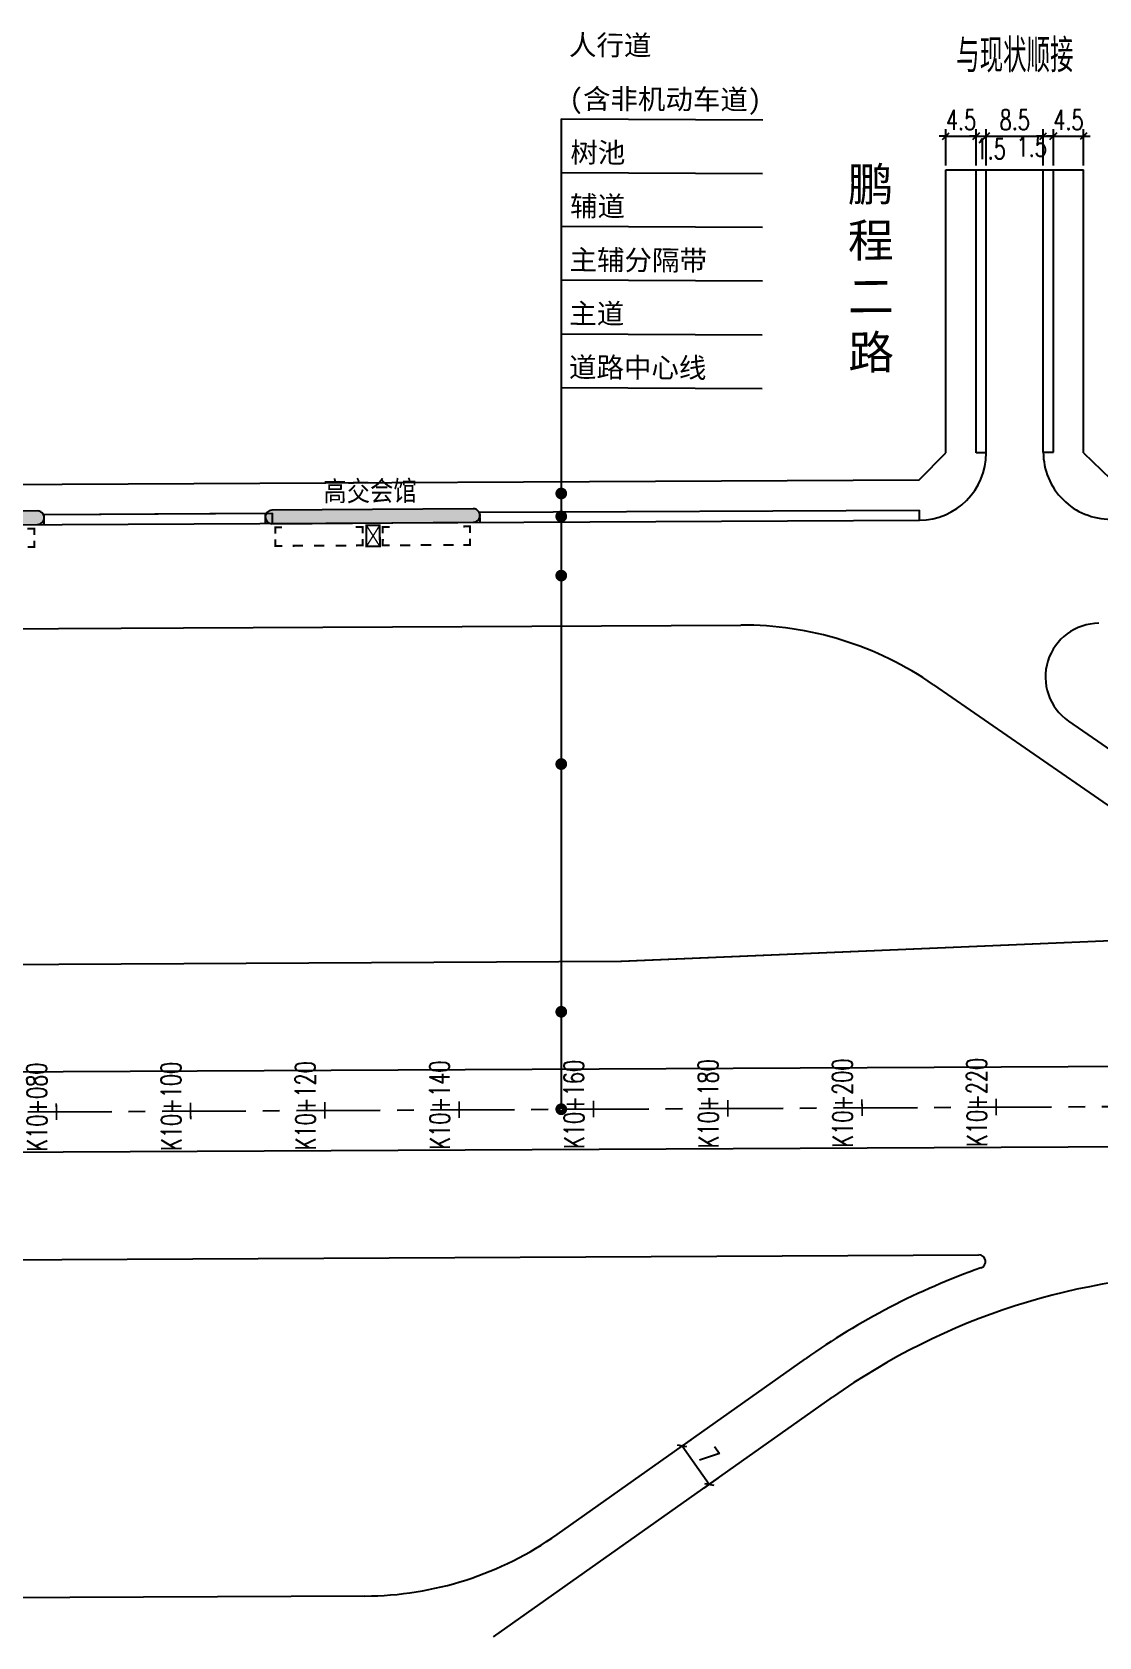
# Model space of a CAD drawing. Extents: x 113363 to 119694, y 18926 to 19620.
# Drawn here: x 114243.6 to 114402.5, y 19188.9 to 19428 of the extents above; entities that cross this region are included whole.
import ezdxf
from ezdxf.enums import TextEntityAlignment as Align

# ---------------------------------------------------------------- set-up
doc = ezdxf.new("R2010")
doc.units = 0
doc.linetypes.add('CENTER', pattern=[2, 1.25, -0.25, 0.25, -0.25])
doc.linetypes.add('CONTINOUS', pattern=[0])
for name, color, linetype in [('AXIS', 2, 'Continuous'), ('SZ-ZH-DIM', 7, 'Continuous'), ('人行道', 1, 'Continuous'), ('公交站', 3, 'Continuous'), ('功能带', 2, 'Continuous'), ('树池绿化', 3, 'Continuous'), ('横断面宽度标注', 7, 'Continuous'), ('现状', 5, 'Continuous'), ('立道牙', 5, 'Continuous'), ('设计范围', 4, 'Continuous'), ('路网路名', 7, 'Continuous')]:
    doc.layers.add(name, color=color, linetype=linetype)
doc.styles.add('H1', font='')
doc.styles.add('hysztext', font='txtd.shx', dxfattribs={"width": 0.7, "bigfont": 'hztxt.shx'})
doc.styles.add('HZO', font='', dxfattribs={"height": 15})
doc.styles.get("Standard").update_dxf_attribs({"font": 'txtd.shx', "width": 0.7, "bigfont": 'hztxt.shx'})
doc.styles.add('txtd', font='txtd.shx', dxfattribs={"width": 0.7, "bigfont": 'hztxt.shx'})
doc.styles.add('XBT', font='', dxfattribs={"width": 0.85})
doc.styles.get('H1').set_extended_font_data('宋体')
doc.styles.get('HZO').set_extended_font_data('宋体')
doc.styles.get('XBT').set_extended_font_data('宋体')
doc.dimstyles.get("Standard").update_dxf_attribs({"dimtxt": 3, "dimasz": 1, "dimexe": 1, "dimexo": 0.625, "dimgap": 0.9, "dimtad": 1, "dimdsep": 46, "dimtxsty": 'txtd', "dimblk": 'OBLIQUE', "dimcen": 0.09, "dimclrd": 256, "dimadec": 0, "dimazin": 0, "dimtfac": 1, "dimtix": 1, "dimtmove": 2, "dimatfit": 3, "dimfxl": 1, "dimtolj": 1, "dimtzin": 0, "dimlwd": -1, "dimarcsym": 0})

# ---------------------------------------------------------------- blocks, each defined once
blk = doc.blocks.new('_Oblique')
at = {"color": 0, "linetype": 'ByBlock', "lineweight": -2}
blk.add_line((-0.5, -0.5), (0.5, 0.5), dxfattribs=at)
blk = doc.blocks.new('*U15')
at = {"layer": '横断面宽度标注', "color": 0, "linetype": 'CONTINOUS', "lineweight": -2, "transparency": 16777216}
for p, q in [((114341.75, 19218.26), (114339.64, 19216.76)), ((114345.8, 19212.54), (114343.68, 19211.05))]:
    blk.add_line(p, q, dxfattribs=at)
at = {"layer": '横断面宽度标注', "linetype": 'CONTINOUS', "transparency": 16777216}
blk.add_line((114344.5, 19211.62), (114340.45, 19217.34), dxfattribs=at)
for p, rotation in [((114340.45, 19217.34), 125.28541259571), ((114344.5, 19211.62), 305.2854125957101)]:
    blk.add_blockref('_Oblique', p, dxfattribs=dict(at, rotation=rotation))
at = {"layer": '横断面宽度标注', "color": 0, "linetype": 'CONTINOUS', "transparency": 16777216, "insert": (114344.43, 19215.87), "char_height": 3, "width": 0.000000001, "attachment_point": 5, "rotation": 305.2854, "style": 'txtd'}
blk.add_mtext('\\A1;7', dxfattribs=at)
blk = doc.blocks.new('*U156')
at = {"layer": '横断面宽度标注', "color": 0, "linetype": 'CONTINOUS', "lineweight": -2, "transparency": 16777216}
for p, q in [((114379.75, 19408.09), (114379.75, 19413.49)), ((114384.25, 19408.09), (114384.25, 19413.49))]:
    blk.add_line(p, q, dxfattribs=at)
at = {"layer": '横断面宽度标注', "linetype": 'CONTINOUS', "transparency": 16777216}
for p, q in [((114379.75, 19412.49), (114378.75, 19412.49)), ((114379.75, 19412.49), (114384.25, 19412.49)), ((114384.25, 19412.49), (114385.25, 19412.49))]:
    blk.add_line(p, q, dxfattribs=at)
blk.add_blockref('_Oblique', (114379.75, 19412.49), dxfattribs=at)
at = {"layer": '横断面宽度标注', "linetype": 'CONTINOUS', "transparency": 16777216, "rotation": 180}
blk.add_blockref('_Oblique', (114384.25, 19412.49), dxfattribs=at)
at = {"layer": '横断面宽度标注', "color": 0, "linetype": 'CONTINOUS', "transparency": 16777216, "insert": (114382, 19414.89), "char_height": 3, "width": 0.000000001, "attachment_point": 5, "style": 'txtd'}
blk.add_mtext('\\A1;4.5', dxfattribs=at)
blk = doc.blocks.new('*U157')
at = {"layer": '横断面宽度标注', "color": 0, "linetype": 'CONTINOUS', "lineweight": -2, "transparency": 16777216}
for p, q in [((114384.25, 19408.09), (114384.25, 19413.49)), ((114385.75, 19408.09), (114385.75, 19413.49))]:
    blk.add_line(p, q, dxfattribs=at)
at = {"layer": '横断面宽度标注', "linetype": 'CONTINOUS', "transparency": 16777216}
for p, q in [((114384.25, 19412.49), (114383.25, 19412.49)), ((114384.25, 19412.49), (114385.75, 19412.49)), ((114385.75, 19412.49), (114386.75, 19412.49))]:
    blk.add_line(p, q, dxfattribs=at)
blk.add_blockref('_Oblique', (114384.25, 19412.49), dxfattribs=at)
at = {"layer": '横断面宽度标注', "linetype": 'CONTINOUS', "transparency": 16777216, "rotation": 180}
blk.add_blockref('_Oblique', (114385.75, 19412.49), dxfattribs=at)
at = {"layer": '横断面宽度标注', "color": 0, "linetype": 'CONTINOUS', "transparency": 16777216, "insert": (114386.42, 19410.56), "char_height": 3, "width": 0.000000001, "attachment_point": 5, "style": 'txtd'}
blk.add_mtext('\\A1;1.5', dxfattribs=at)
blk = doc.blocks.new('*U159')
at = {"layer": '横断面宽度标注', "color": 0, "linetype": 'CONTINOUS', "lineweight": -2, "transparency": 16777216}
for p, q in [((114385.75, 19408.09), (114385.75, 19413.49)), ((114394.25, 19408.09), (114394.25, 19413.49))]:
    blk.add_line(p, q, dxfattribs=at)
at = {"layer": '横断面宽度标注', "linetype": 'CONTINOUS', "transparency": 16777216}
blk.add_line((114385.75, 19412.49), (114394.25, 19412.49), dxfattribs=at)
at = {"layer": '横断面宽度标注', "linetype": 'CONTINOUS', "transparency": 16777216, "rotation": 180}
blk.add_blockref('_Oblique', (114385.75, 19412.49), dxfattribs=at)
at = {"layer": '横断面宽度标注', "linetype": 'CONTINOUS', "transparency": 16777216}
blk.add_blockref('_Oblique', (114394.25, 19412.49), dxfattribs=at)
at = {"layer": '横断面宽度标注', "color": 0, "linetype": 'CONTINOUS', "transparency": 16777216, "insert": (114390, 19414.89), "char_height": 3, "width": 0.000000001, "attachment_point": 5, "style": 'txtd'}
blk.add_mtext('\\A1;8.5', dxfattribs=at)
blk = doc.blocks.new('*U160')
at = {"layer": '横断面宽度标注', "color": 0, "linetype": 'CONTINOUS', "lineweight": -2, "transparency": 16777216}
for p, q in [((114394.25, 19408.09), (114394.25, 19413.49)), ((114395.75, 19408.09), (114395.75, 19413.49))]:
    blk.add_line(p, q, dxfattribs=at)
at = {"layer": '横断面宽度标注', "linetype": 'CONTINOUS', "transparency": 16777216}
for p, q in [((114394.25, 19412.49), (114393.25, 19412.49)), ((114394.25, 19412.49), (114395.75, 19412.49)), ((114395.75, 19412.49), (114396.75, 19412.49))]:
    blk.add_line(p, q, dxfattribs=at)
blk.add_blockref('_Oblique', (114394.25, 19412.49), dxfattribs=at)
at = {"layer": '横断面宽度标注', "linetype": 'CONTINOUS', "transparency": 16777216, "rotation": 180}
blk.add_blockref('_Oblique', (114395.75, 19412.49), dxfattribs=at)
at = {"layer": '横断面宽度标注', "color": 0, "linetype": 'CONTINOUS', "transparency": 16777216, "insert": (114392.53, 19410.92), "char_height": 3, "width": 0.000000001, "attachment_point": 5, "style": 'txtd'}
blk.add_mtext('\\A1;1.5', dxfattribs=at)
blk = doc.blocks.new('*U161')
at = {"layer": '横断面宽度标注', "color": 0, "linetype": 'CONTINOUS', "lineweight": -2, "transparency": 16777216}
for p, q in [((114395.75, 19408.09), (114395.75, 19413.49)), ((114400.25, 19408.09), (114400.25, 19413.49))]:
    blk.add_line(p, q, dxfattribs=at)
at = {"layer": '横断面宽度标注', "linetype": 'CONTINOUS', "transparency": 16777216}
for p, q in [((114395.75, 19412.49), (114394.75, 19412.49)), ((114395.75, 19412.49), (114400.25, 19412.49)), ((114400.25, 19412.49), (114401.25, 19412.49))]:
    blk.add_line(p, q, dxfattribs=at)
blk.add_blockref('_Oblique', (114395.75, 19412.49), dxfattribs=at)
at = {"layer": '横断面宽度标注', "linetype": 'CONTINOUS', "transparency": 16777216, "rotation": 180}
blk.add_blockref('_Oblique', (114400.25, 19412.49), dxfattribs=at)
at = {"layer": '横断面宽度标注', "color": 0, "linetype": 'CONTINOUS', "transparency": 16777216, "insert": (114398, 19414.89), "char_height": 3, "width": 0.000000001, "attachment_point": 5, "style": 'txtd'}
blk.add_mtext('\\A1;4.5', dxfattribs=at)
blk = doc.blocks.new('公交站台7')
at = {"layer": '公交站'}
blk.add_hatch(color=256, dxfattribs=at).paths.add_polyline_path([(-15.06, 2.35, 1), (-15.06, 0.35), (14.94, 0.35, 1), (14.94, 2.35)])
blk.add_lwpolyline([(14.94, 0.35, 1), (14.94, 2.35), (-15.06, 2.35, 1), (-15.06, 0.35)], format="xyb", close=True, dxfattribs=at)
at = {"layer": '公交站', "linetype": 'Continuous'}
blk.add_lwpolyline([(0.99, -3.15, 0.3, 0.3, 0), (-1.01, -3.14, 0.3, 0.3, 0), (-1, 0, 0.3, 0.3, 0), (1, 0, 0.3, 0.3, 0)], format="xyseb", close=True, dxfattribs=at)
for points in [[(1, 0, 0.2, 0.2, 0), (-1.01, -3.14, 0.2, 0.2, 0)], [(0.99, -3.15, 0.2, 0.2, 0), (-1, 0, 0.2, 0.2, 0)], [(-14.56, -2, 0.3, 0.3, 0), (-14.57, -2.96, 0.3, 0.3, 0), (-13.55, -2.96, 0.3, 0.3, 0)], [(-14.56, -1.16, 0.3, 0.3, 0), (-14.56, -0.21, 0.3, 0.3, 0), (-13.55, -0.21, 0.3, 0.3, 0)], [(-1.56, -2.04, 0.3, 0.3, 0), (-1.57, -2.99, 0.3, 0.3, 0), (-2.58, -2.99, 0.3, 0.3, 0)], [(-1.56, -1.2, 0.3, 0.3, 0), (-1.56, -0.24, 0.3, 0.3, 0), (-2.57, -0.24, 0.3, 0.3, 0)], [(1.44, -2.04, 0.3, 0.3, 0), (1.43, -3, 0.3, 0.3, 0), (2.45, -3, 0.3, 0.3, 0)], [(1.44, -1.2, 0.3, 0.3, 0), (1.44, -0.25, 0.3, 0.3, 0), (2.45, -0.25, 0.3, 0.3, 0)], [(14.44, -2.08, 0.3, 0.3, 0), (14.43, -3.03, 0.3, 0.3, 0), (13.42, -3.03, 0.3, 0.3, 0)], [(14.44, -1.24, 0.3, 0.3, 0), (14.44, -0.28, 0.3, 0.3, 0), (13.43, -0.28, 0.3, 0.3, 0)], [(-10.45, -2.97, 0.3, 0.3, 0), (-12.02, -2.97, 0.3, 0.3, 0)], [(-7.27, -2.98, 0.3, 0.3, 0), (-8.83, -2.97, 0.3, 0.3, 0)], [(-4.01, -2.99, 0.3, 0.3, 0), (-5.57, -2.98, 0.3, 0.3, 0)], [(5.55, -3.01, 0.3, 0.3, 0), (3.98, -3.01, 0.3, 0.3, 0)], [(8.64, -3.02, 0.3, 0.3, 0), (7.08, -3.01, 0.3, 0.3, 0)], [(11.99, -3.03, 0.3, 0.3, 0), (10.43, -3.02, 0.3, 0.3, 0)]]:
    blk.add_lwpolyline(points, format="xyseb", dxfattribs=at)
at = {"layer": '公交站', "style": 'XBT', "width": 0.85}
blk.add_attdef('公交站台', text='', height=3, dxfattribs=at).set_placement((-7.29, 3.31), align=Align.BOTTOM_LEFT)

msp = doc.modelspace()

# ---------------------------------------------------------------- linework, layer by layer
at = {"layer": 'AXIS', "color": 211, "linetype": 'CENTER', "ltscale": 10}
msp.add_line((113543.008, 19263.619), (119536.495, 19293.532), dxfattribs=at)
at = {"layer": 'SZ-ZH-DIM'}
for points in [[(114247.249, 19268.384, 0.25, 0.25, 0), (114247.261, 19265.884, 0.25, 0.25, 0)], [(114267.248, 19268.484, 0.25, 0.25, 0), (114267.261, 19265.984, 0.25, 0.25, 0)], [(114287.248, 19268.584, 0.25, 0.25, 0), (114287.261, 19266.084, 0.25, 0.25, 0)], [(114307.248, 19268.683, 0.25, 0.25, 0), (114307.26, 19266.183, 0.25, 0.25, 0)], [(114327.248, 19268.783, 0.25, 0.25, 0), (114327.26, 19266.283, 0.25, 0.25, 0)], [(114347.247, 19268.883, 0.25, 0.25, 0), (114347.26, 19266.383, 0.25, 0.25, 0)], [(114367.247, 19268.983, 0.25, 0.25, 0), (114367.26, 19266.483, 0.25, 0.25, 0)], [(114387.247, 19269.083, 0.25, 0.25, 0), (114387.259, 19266.583, 0.25, 0.25, 0)]]:
    msp.add_lwpolyline(points, format="xyseb", dxfattribs=at)
at = {"layer": '人行道', "ltscale": 10}
for p, q in [((114379.75, 19365.271), (114379.75, 19407.468)), ((114400.25, 19365.271), (114400.25, 19407.468)), ((114375.77, 19361.271), (114379.75, 19365.271)), ((114400.25, 19365.271), (114404.27, 19361.413)), ((114188.02, 19360.335), (114375.77, 19361.271))]:
    msp.add_line(p, q, dxfattribs=at)
at = {"layer": '功能带', "linetype": 'CONTINOUS'}
for p, q in [((114322.456, 19415.045), (114322.456, 19267.509)), ((114322.456, 19415.045), (114352.486, 19414.896)), ((114322.496, 19407.045), (114352.446, 19406.896)), ((114322.496, 19399.045), (114352.446, 19398.896)), ((114322.496, 19391.045), (114352.446, 19390.896)), ((114322.456, 19383.045), (114352.406, 19382.896)), ((114322.416, 19375.045), (114352.366, 19374.896))]:
    msp.add_line(p, q, dxfattribs=at)
for points in [[(114322.086, 19359.3, 1, 1, 1), (114322.826, 19359.178, 1, 1, 1)], [(114322.086, 19355.886, 1, 1, 1), (114322.826, 19355.763, 1, 1, 1)], [(114322.086, 19347.066, 1, 1, 1), (114322.826, 19346.944, 1, 1, 1)], [(114322.086, 19318.99, 1, 1, 1), (114322.826, 19318.868, 1, 1, 1)], [(114322.086, 19282.089, 1, 1, 1), (114322.826, 19281.967, 1, 1, 1)], [(114322.086, 19267.57, 1, 1, 1), (114322.826, 19267.448, 1, 1, 1)]]:
    msp.add_lwpolyline(points, format="xyseb", close=True, dxfattribs=at)
at = {"layer": '树池绿化', "linetype": 'CONTINOUS'}
for p, q in [((114384.25, 19365.271), (114384.25, 19407.468)), ((114384.25, 19365.271), (114384.25, 19407.468)), ((114395.75, 19365.413), (114395.75, 19407.468)), ((114395.75, 19365.413), (114395.75, 19407.468)), ((114385.75, 19365.271), (114384.25, 19365.271)), ((114385.75, 19365.271), (114384.25, 19365.271)), ((114394.25, 19365.413), (114395.75, 19365.413)), ((114394.25, 19365.413), (114395.75, 19365.413)), ((114245.447, 19356.121), (114279.425, 19356.291)), ((114245.447, 19356.121), (114278.352, 19356.285)), ((114245.454, 19354.621), (114245.447, 19356.121)), ((114245.454, 19354.621), (114245.447, 19356.121)), ((114279.432, 19354.791), (114279.425, 19356.291)), ((114310.352, 19356.445), (114375.792, 19356.771)), ((114310.352, 19356.445), (114375.792, 19356.771)), ((114310.359, 19354.945), (114310.352, 19356.445)), ((114310.359, 19354.945), (114310.352, 19356.445)), ((114375.8, 19355.271), (114375.792, 19356.771)), ((114375.8, 19355.271), (114375.792, 19356.771))]:
    msp.add_line(p, q, dxfattribs=at)
at = {"layer": '横断面宽度标注', "linetype": 'CONTINOUS'}
msp.add_line((114278.352, 19356.285), (114278.36, 19354.785), dxfattribs=at)
at = {"layer": '现状', "ltscale": 10}
for p, q in [((114385.75, 19365.271), (114385.75, 19407.468)), ((114394.25, 19365.413), (114394.25, 19407.468))]:
    msp.add_line(p, q, dxfattribs=at)
at = {"layer": '现状'}
for p, q in [((114377.918, 19330.739), (114414.974, 19305.066)), ((114398.02, 19325.328), (114418.952, 19310.826)), ((114331.331, 19289.549), (114429.457, 19293.721)), ((114331.454, 19289.554), (114429.457, 19293.721)), ((114321.849, 19204.171), (114358.822, 19230.336)), ((114312.387, 19188.9), (114362.865, 19224.622))]:
    msp.add_line(p, q, dxfattribs=at)
at = {"layer": '现状', "ltscale": 5}
msp.add_line((114293.214, 19194.986), (114136.021, 19194.207), dxfattribs=at)
at = {"layer": '现状', "ltscale": 10}
msp.add_arc((114375.75, 19365.271), 10, 270.28564, 0, dxfattribs=at)
at = {"layer": '现状'}
for centre, radius, start, end in [((114404.25, 19365.413), 10, 180, 270.28564), ((114402.576, 19331.904), 8, 90.28564, 235.28576), ((114420.63, 19142.993), 107, 109.46674, 125.28541), ((114420.63, 19142.993), 100, 90.28571, 125.28541), ((114292.966, 19244.986), 50, 270.28409, 305.28541)]:
    msp.add_arc(centre, radius, start, end, dxfattribs=at)
at = {"layer": '立道牙'}
for p, q in [((114188.05, 19354.335), (114375.8, 19355.271)), ((114195.726, 19338.873), (114266.211, 19339.225)), ((114266.214, 19339.225), (114349.195, 19339.638)), ((114035.17, 19288.076), (114331.454, 19289.554)), ((113837.75, 19271.09), (114506.75, 19274.429)), ((113837.75, 19259.09), (114506.75, 19262.429)), ((114035.478, 19244.077), (114384.633, 19245.819))]:
    msp.add_line(p, q, dxfattribs=at)
at = {"layer": '立道牙', "ltscale": 10}
for p, q in [((113837.75, 19271.09), (114506.75, 19274.429)), ((113837.75, 19259.09), (114506.75, 19262.429))]:
    msp.add_line(p, q, dxfattribs=at)
at = {"layer": '立道牙'}
for centre, radius, start, end in [((114349.444, 19289.639), 50, 55.28576, 90.28564), ((114384.638, 19244.819), 1, 289.46674, 90.28596)]:
    msp.add_arc(centre, radius, start, end, dxfattribs=at)
at = {"layer": '设计范围', "linetype": 'CONTINOUS'}
msp.add_line((114379.75, 19407.468), (114400.25, 19407.468), dxfattribs=at)
msp.add_line((114379.75, 19407.468), (114400.25, 19407.468), dxfattribs=at)

# ---------------------------------------------------------------- block references
at = {"layer": '公交站'}
ref = msp.add_blockref('公交站台7', (114229.521, 19354.177), dxfattribs=dict(at, rotation=0.4288719561417323))
ref.add_attrib('公交站台', '高交会馆', dxfattribs={"height": 3, "rotation": 0.42887, "style": 'XBT', "width": 0.85}).set_placement((114222.128, 19356.85), align=Align.BOTTOM_LEFT)
ref = msp.add_blockref('公交站台7', (114294.426, 19354.5), dxfattribs=dict(at, rotation=0.4288719561417323))
ref.add_attrib('公交站台', '高交会馆', dxfattribs={"height": 3, "rotation": 0.42887, "style": 'XBT', "width": 0.85}).set_placement((114287.034, 19357.174), align=Align.BOTTOM_LEFT)

# ---------------------------------------------------------------- texts
at = {"layer": 'SZ-ZH-DIM', "style": 'hysztext', "width": 0.7}
for s, p in [(' K10+080', (114246.755, 19267.131)), (' K10+100', (114266.755, 19267.231)), (' K10+120', (114286.754, 19267.331)), (' K10+140', (114306.754, 19267.431)), (' K10+160', (114326.754, 19267.531)), (' K10+180', (114346.754, 19267.63)), (' K10+200', (114366.753, 19267.73)), (' K10+220', (114386.753, 19267.83))]:
    msp.add_text(s, height=3, rotation=90.28596, dxfattribs=at).set_placement(p, align=Align.BOTTOM_CENTER)
at = {"layer": '功能带', "linetype": 'CONTINOUS', "style": 'H1'}
for s, p in [('人行道', (114323.607, 19424.559)), ('(含非机动车道)', (114323.647, 19416.558)), ('树池', (114323.807, 19408.557)), ('辅道', (114323.767, 19400.558)), ('主辅分隔带', (114323.687, 19392.558)), ('主道', (114323.647, 19384.558)), ('道路中心线', (114323.607, 19376.558))]:
    msp.add_text(s, height=3, rotation=359.71404, dxfattribs=at).set_placement(p)
at = {"layer": '设计范围', "linetype": 'Continuous', "width": 0.7}
msp.add_attdef('与现状顺接', text='与现状顺接', height=5, rotation=0.20286, dxfattribs=at).set_placement((114381.286, 19420.432), align=Align.BOTTOM_LEFT)
at = {"layer": '路网路名', "insert": (114365.114, 19407.777), "char_height": 5, "width": 6, "attachment_point": 1, "rotation": 0.19573, "style": 'HZO'}
msp.add_mtext('鹏程二路', dxfattribs=at)

# ---------------------------------------------------------------- dimensions: what is measured, and where the dimension line sits
at = {"layer": '横断面宽度标注', "linetype": 'CONTINOUS'}
for p1, p2, distance, picture, middle in [((114379.75, 19407.468), (114384.25, 19407.468), 5.027, '*U156', (114382, 19414.895)), ((114346.307, 19212.904), (114342.263, 19218.618), 2.217, '*U15', (114344.434, 19215.866))]:
    dim = msp.add_aligned_dim(p1=p1, p2=p2, distance=distance, dimstyle='Standard', dxfattribs=at)
    dim.commit()
    dim.dimension.update_dxf_attribs({"geometry": picture, "text_midpoint": middle})
for base, p1, p2, picture, middle in [((114394.25, 19412.495), (114385.75, 19407.468), (114394.25, 19407.468), '*U159', (114390, 19414.895)), ((114400.25, 19412.495), (114395.75, 19407.468), (114400.25, 19407.468), '*U161', (114398, 19414.895))]:
    dim = msp.add_linear_dim(base=base, p1=p1, p2=p2, angle=180, dimstyle='Standard', dxfattribs=at)
    dim.commit()
    dim.dimension.update_dxf_attribs({"geometry": picture, "text_midpoint": middle})
for base, p1, p2, picture, middle in [((114385.75, 19412.495), (114384.25, 19407.468), (114385.75, 19407.468), '*U157', (114386.417, 19410.562)), ((114395.75, 19412.495), (114394.25, 19407.468), (114395.75, 19407.468), '*U160', (114392.531, 19410.916))]:
    dim = msp.add_linear_dim(base=base, p1=p1, p2=p2, angle=180, dimstyle='Standard', dxfattribs=at)
    dim.commit()
    dim.dimension.update_dxf_attribs({"geometry": picture, "text_midpoint": middle, "dimtype": 160})

doc.saveas('drawing.dxf')
